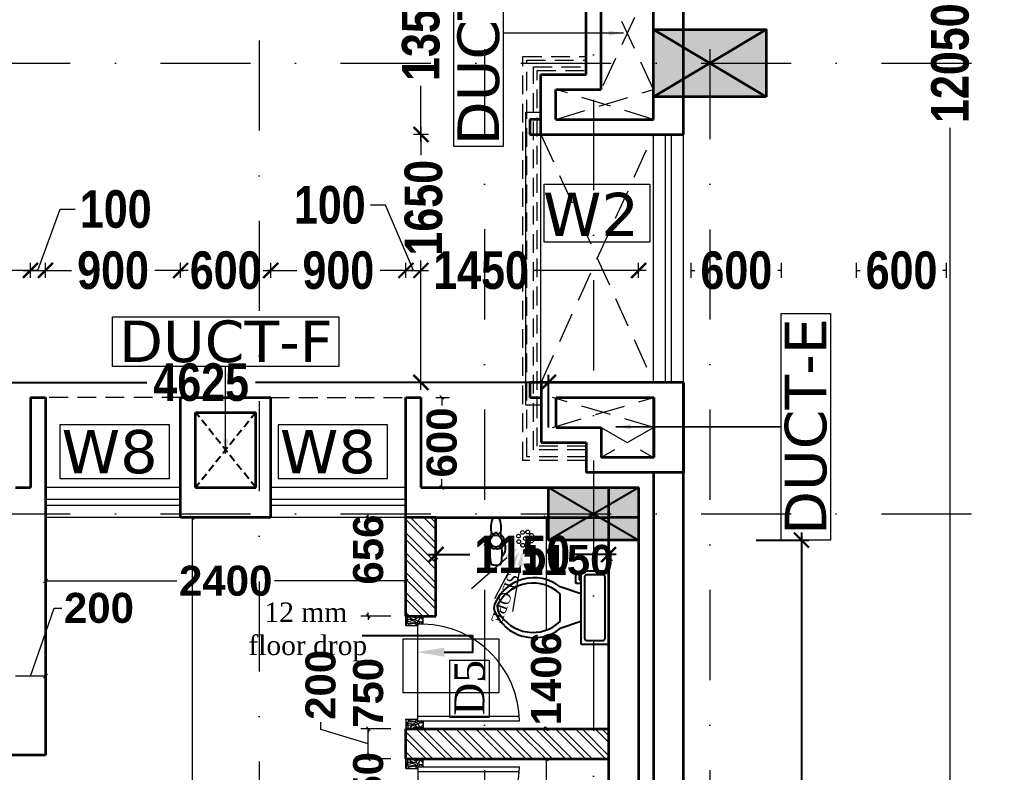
# Model space of a CAD drawing. Header units: millimetres. Extents: x -3092162 to 4513894, y -12317808 to 1849994.
# Drawn here: x -449111 to -442593, y -5824702 to -5819691 of the extents above; entities that cross this region are included whole.
import ezdxf

# ---------------------------------------------------------------- set-up
doc = ezdxf.new("R2010")
doc.units = ezdxf.units.MM
doc.header["$LTSCALE"] = 2
doc.header["$MEASUREMENT"] = 0
doc.header["$PDMODE"] = 34
doc.header["$PDSIZE"] = 500
for name, pattern in [('DASHDOT', [1, 0.5, -0.25, 0, -0.25]), ('DASHED2', [0.375, 0.25, -0.125]), ('HIDDEN', [0.375, 0.25, -0.125])]:
    doc.linetypes.add(name, pattern=pattern)
for name, color, linetype, lineweight in [('AREA AA', 162, 'Continuous', 20), ('ARROW', 7, 'Continuous', 25), ('coloumn', 10, 'Continuous', 35), ('D DIM', 250, 'Continuous', 9), ('D5', 10, 'Continuous', 5), ('DOOR', 27, 'Continuous', 5), ('DUCT', 37, 'Continuous', 35), ('expen. jt.', 130, 'Continuous', 35), ('FIXTURE', 252, 'Continuous', 0), ('glass', 5, 'Continuous', 15), ('GRID', 251, 'DASHDOT', 5), ('hatch toilet', 42, 'Continuous', 9), ('PROJ', 251, 'HIDDEN', 5), ('SILL', 74, 'Continuous', 9), ('tap', 97, 'Continuous', 25), ('taxe', 7, 'Continuous', 9), ('toi.dim.', 214, 'Continuous', 9), ('VENTI', 162, 'Continuous', 5), ('W2', 162, 'Continuous', 5), ('WAll', 250, 'Continuous', 35)]:
    doc.layers.add(name, color=color, linetype=linetype, lineweight=lineweight)
doc.layers.add('DOT', color=7, linetype='DASHED2', lineweight=0, true_color=0x89067c)
doc.layers.add('duct text', color=7, linetype='Continuous', lineweight=5, true_color=0x30182a)
doc.styles.add('door', font='arial.ttf', dxfattribs={"height": 70})
doc.styles.add('INNER DIM', font='ARIALNB.TTF', dxfattribs={"height": 250})
doc.styles.add('int dim', font='arialbd.ttf', dxfattribs={"height": 200})
doc.styles.get("Standard").update_dxf_attribs({"font": 'times.ttf', "height": 500})
doc.styles.add('style2', font='verdana.ttf')
doc.dimstyles.new('DOOR', dxfattribs={"dimtxt": 100, "dimasz": 100, "dimexe": 25, "dimexo": 50, "dimgap": 25, "dimtad": 0, "dimtih": 1, "dimtoh": 1, "dimdec": 0, "dimzin": 3, "dimdsep": 46, "dimtxsty": 'door', "dimblk": 'OBLIQUE', "dimcen": 200, "dimclrd": 256, "dimclre": 256, "dimclrt": 256, "dimadec": 0, "dimazin": 0, "dimtfac": 1, "dimtdec": 0, "dimtofl": 0, "dimtmove": 2, "dimatfit": 3, "dimfxl": 300, "dimfxlon": 1, "dimfrac": 1, "dimtolj": 1, "dimtzin": 0, "dimlwd": -1, "dimlwe": -1, "dimarcsym": 0})
doc.dimstyles.new('external final', dxfattribs={"dimscale": 0, "dimtxt": 250, "dimasz": 100, "dimexe": 50, "dimexo": 50, "dimgap": 50, "dimtad": 0, "dimdec": 0, "dimzin": 0, "dimdsep": 46, "dimtxsty": 'INNER DIM', "dimblk": 'ARCHTICK', "dimcen": 100, "dimdle": 50, "dimclrd": 256, "dimclre": 256, "dimclrt": 256, "dimadec": 0, "dimazin": 0, "dimtfac": 1, "dimtdec": 0, "dimtix": 1, "dimtmove": 1, "dimatfit": 3, "dimfxl": 50, "dimfxlon": 1, "dimtolj": 1, "dimtzin": 0, "dimlwd": -1, "dimlwe": -1, "dimarcsym": 1})

# ---------------------------------------------------------------- blocks, each defined once
blk = doc.blocks.new('_Oblique')
at = {"color": 0, "linetype": 'ByBlock', "lineweight": -2}
blk.add_line((-0.5, -0.5), (0.5, 0.5), dxfattribs=at)
blk = doc.blocks.new('_ArchTick')
at = {"color": 0, "linetype": 'ByBlock', "const_width": 0.15}
blk.add_lwpolyline([(-0.5, -0.5), (0.5, 0.5)], dxfattribs=at)
blk = doc.blocks.new('*D358')
at = {"ltscale": 100, "transparency": 16777216}
for p, q in [((-446338.6, -5823206.2), (-446338.6, -5823302.8)), ((-445189, -5823206.2), (-445189, -5823302.8)), ((-446388.6, -5823252.8), (-446114, -5823252.8)), ((-445139, -5823252.8), (-445413.5, -5823252.8))]:
    blk.add_line(p, q, dxfattribs=at)
at = {"layer": 'Defpoints', "color": 0, "lineweight": 50, "ltscale": 100, "transparency": 16777216}
for p in [(-446338.6, -5823156.2), (-445189, -5823156.2), (-446338.6, -5823252.8)]:
    blk.add_point(p, dxfattribs=at)
at = {"ltscale": 100, "transparency": 16777216, "xscale": 100, "yscale": 100, "zscale": 100, "rotation": 180}
blk.add_blockref('_ArchTick', (-446338.6, -5823252.8), dxfattribs=at)
at = {"ltscale": 100, "transparency": 16777216, "xscale": 100, "yscale": 100, "zscale": 100}
blk.add_blockref('_ArchTick', (-445189, -5823252.8), dxfattribs=at)
at = {"lineweight": 50, "ltscale": 100, "transparency": 16777216, "insert": (-445763.8, -5823252.8), "char_height": 250, "attachment_point": 5, "style": 'INNER DIM'}
blk.add_mtext('\\A1;1150', dxfattribs=at)
blk = doc.blocks.new('*D364')
at = {"ltscale": 100, "transparency": 16777216}
for p, q in [((-450214.3, -5822406.2), (-450214.3, -5822056.2)), ((-445589.3, -5822406.2), (-445589.3, -5822056.2)), ((-450264.3, -5822106.2), (-448263.4, -5822106.2)), ((-445539.3, -5822106.2), (-447540.3, -5822106.2))]:
    blk.add_line(p, q, dxfattribs=at)
at = {"layer": 'Defpoints', "color": 0, "lineweight": 50, "ltscale": 100, "transparency": 16777216}
for p in [(-445589.3, -5822106.2), (-450214.3, -5822806.2), (-445589.3, -5822806.2)]:
    blk.add_point(p, dxfattribs=at)
at = {"ltscale": 100, "transparency": 16777216, "xscale": 100, "yscale": 100, "zscale": 100, "rotation": 180}
blk.add_blockref('_ArchTick', (-450214.3, -5822106.2), dxfattribs=at)
at = {"ltscale": 100, "transparency": 16777216, "xscale": 100, "yscale": 100, "zscale": 100}
blk.add_blockref('_ArchTick', (-445589.3, -5822106.2), dxfattribs=at)
at = {"lineweight": 50, "ltscale": 100, "transparency": 16777216, "insert": (-447901.8, -5822106.2), "char_height": 250, "attachment_point": 5, "style": 'INNER DIM'}
blk.add_mtext('\\A1;4625', dxfattribs=at)
blk = doc.blocks.new('*D365')
at = {"ltscale": 100, "transparency": 16777216}
for p, q in [((-443905.4, -5823106.2), (-443905.4, -5824872.3)), ((-444205.4, -5823156.2), (-443855.4, -5823156.2)), ((-443905.4, -5827356.2), (-443905.4, -5825590.1)), ((-444205.4, -5827306.2), (-443855.4, -5827306.2))]:
    blk.add_line(p, q, dxfattribs=at)
at = {"layer": 'Defpoints', "color": 0, "lineweight": 50, "ltscale": 100, "transparency": 16777216}
for p in [(-444989.4, -5823156.2), (-444989.4, -5827306.2), (-443905.4, -5827306.2)]:
    blk.add_point(p, dxfattribs=at)
at = {"ltscale": 100, "transparency": 16777216, "xscale": 100, "yscale": 100, "zscale": 100}
for p, rotation in [((-443905.4, -5823156.2), 90), ((-443905.4, -5827306.2), 270)]:
    blk.add_blockref('_ArchTick', p, dxfattribs=dict(at, rotation=rotation))
at = {"lineweight": 50, "ltscale": 100, "transparency": 16777216, "insert": (-443905.4, -5825231.2), "char_height": 250, "attachment_point": 5, "rotation": 90, "style": 'INNER DIM'}
blk.add_mtext('\\A1;4150', dxfattribs=at)

msp = doc.modelspace()

# ---------------------------------------------------------------- hatches: boundary and pattern name
at = {"layer": 'coloumn', "ltscale": 100}
for points in [[(-444139.7, -5820206.2), (-444139.7, -5819756.2), (-444889.7, -5819756.2), (-444889.7, -5820206.2)], [(-444989.4, -5822806.2), (-444989.4, -5823156.2), (-445589.4, -5823156.2), (-445589.4, -5822806.2)]]:
    msp.add_hatch(color=256, dxfattribs=at).paths.add_polyline_path(points)

# ---------------------------------------------------------------- linework, layer by layer
for p, q in [((-445408.2, -5823444.7), (-445408.2, -5823375.4)), ((-445408.2, -5823375.4), (-445385.1, -5823375.4)), ((-445385.1, -5823375.4), (-445385.1, -5823421.6)), ((-445189, -5823363.9), (-445373.6, -5823363.9)), ((-445373.6, -5823363.9), (-445373.6, -5823848.5)), ((-445235.1, -5823387), (-445327.4, -5823387)), ((-445189, -5823848.5), (-445189, -5823363.9)), ((-445373.6, -5823513.9), (-445512.1, -5823467.7)), ((-445373.6, -5823444.7), (-445408.2, -5823444.7)), ((-445385.1, -5823421.6), (-445373.6, -5823421.6)), ((-445350.5, -5823410), (-445350.5, -5823802.4)), ((-445212, -5823802.4), (-445212, -5823410)), ((-445512.1, -5823698.5), (-445512.1, -5823513.9)), ((-445373.6, -5823698.5), (-445512.1, -5823744.7)), ((-445373.6, -5823848.5), (-445189, -5823848.5)), ((-445327.4, -5823825.4), (-445235.1, -5823825.4))]:
    msp.add_line(p, q)
for centre, major_axis, start_param, end_param in [((-445687, -5823687.4), (-102.7, 261.4), -1.046958, 0.816904), ((-445330.3, -5823407.2), (14.4, 14.4), 0.643501, 2.498092), ((-445232.2, -5823407.2), (14.4, 14.4), 5.35589, 7.21048), ((-445692.5, -5823703.1), (-56.4, 255.3), -0.978973, 0.847169), ((-445890.7, -5823606.2), (43.5, 43.5), 1.97677, 2.735616), ((-445867.3, -5823606.2), (-43.5, 43.5), 0.279217, 1.291575), ((-445687, -5823525), (-280.8, 1.6), 0.384972, 2.248834), ((-445692.5, -5823509.3), (184.9, 184.9), 2.862371, 4.688514), ((-445330.3, -5823805.2), (-14.4, 14.4), 0.643501, 2.498092), ((-445232.2, -5823805.2), (14.4, 14.4), 3.785094, 5.639684)]:
    msp.add_ellipse(centre, major_axis=major_axis, ratio=1, start_param=start_param, end_param=end_param)
at = {"layer": 'AREA AA', "ltscale": 100}
for points in [[(-445867.4, -5823274), (-446101, -5823481)], [(-445828.2, -5823317.5), (-445949.4, -5823547.5)], [(-445778.2, -5823326.3), (-445829.8, -5823630.7)]]:
    msp.add_lwpolyline(points, dxfattribs=at)
for points in [[(-445878.4, -5823261.5), (-445792.5, -5823207.7), (-445856.3, -5823286.5)], [(-445842.9, -5823309.7), (-445781.6, -5823229), (-445813.4, -5823325.2)], [(-445794.7, -5823323.5), (-445761.5, -5823227.7), (-445761.8, -5823329.1)]]:
    msp.add_solid(points, dxfattribs=at)
at = {"layer": 'ARROW', "ltscale": 100}
msp.add_lwpolyline([(-446283.9, -5823901.9), (-446093.2, -5823901.9), (-446093.2, -5823793.3), (-446830.9, -5823793.3)], dxfattribs=at)
msp.add_solid([(-446283.9, -5823871.9), (-446463.9, -5823901.9), (-446283.9, -5823931.9)], dxfattribs=at)
at = {"layer": 'coloumn', "ltscale": 100}
for p, q in [((-444889.7, -5820206.2), (-444889.7, -5819756.2)), ((-444889.7, -5819756.2), (-444139.7, -5819756.2)), ((-444139.7, -5819756.2), (-444139.7, -5820206.2)), ((-444139.7, -5820206.2), (-444889.7, -5820206.2))]:
    msp.add_line(p, q, dxfattribs=at)
at = {"layer": 'coloumn', "lineweight": 25, "ltscale": 100}
for p, q in [((-445589.4, -5823156.2), (-444989.4, -5822806.2)), ((-445589.4, -5822806.2), (-444989.4, -5823156.2))]:
    msp.add_line(p, q, dxfattribs=at)
at = {"layer": 'coloumn', "ltscale": 100}
msp.add_lwpolyline([(-444139.7, -5820206.2), (-444889.7, -5819756.2), (-444139.7, -5819756.2), (-444889.7, -5820206.2)], dxfattribs=at)
msp.add_lwpolyline([(-444989.4, -5822806.2), (-444989.4, -5823156.2), (-445589.4, -5823156.2), (-445589.4, -5822806.2)], close=True, dxfattribs=at)
at = {"layer": 'D DIM', "ltscale": 100}
for p, q in [((-446438.5, -5820506.2), (-446438.5, -5820131.4)), ((-446438.5, -5820406.2), (-446438.5, -5820593.7)), ((-446388.5, -5820456.2), (-446488.5, -5820456.2)), ((-446388.5, -5820456.2), (-446488.5, -5820456.2)), ((-442914.9, -5826056.2), (-442914.9, -5820411.1)), ((-446675, -5820925.9), (-446775, -5820925.9)), ((-446488.5, -5821360.9), (-446675, -5820925.9)), ((-448988.5, -5821360.9), (-448841.2, -5820953.7)), ((-448841.2, -5820953.7), (-448741.2, -5820953.7)), ((-449038.5, -5821410.9), (-449038.5, -5821310.9)), ((-449038.5, -5821410.9), (-449038.5, -5821310.9)), ((-448938.5, -5821410.9), (-448938.5, -5821310.9)), ((-448938.5, -5821410.9), (-448938.5, -5821310.9)), ((-448038.5, -5821410.9), (-448038.5, -5821310.9)), ((-448038.5, -5821410.9), (-448038.5, -5821310.9)), ((-447438.5, -5821410.9), (-447438.5, -5821310.9)), ((-447438.5, -5821410.9), (-447438.5, -5821310.9)), ((-446538.5, -5821410.9), (-446538.5, -5821310.9)), ((-446538.5, -5821410.9), (-446538.5, -5821310.9)), ((-446438.5, -5822156.2), (-446438.5, -5821294.1)), ((-446438.5, -5821410.9), (-446438.5, -5821310.9)), ((-446438.5, -5821410.9), (-446438.5, -5821310.9)), ((-444988.9, -5821410.9), (-444988.9, -5821310.9)), ((-444638.5, -5821410.9), (-444638.5, -5821310.9)), ((-444038.5, -5821410.9), (-444038.5, -5821310.9)), ((-443538.5, -5821410.9), (-443538.5, -5821310.9)), ((-442938.5, -5821410.9), (-442938.5, -5821310.9)), ((-448988.5, -5821360.9), (-450382.3, -5821360.9)), ((-449088.5, -5821360.9), (-448888.5, -5821360.9)), ((-448988.5, -5821360.9), (-448765.9, -5821360.9)), ((-447988.5, -5821360.9), (-448211.1, -5821360.9)), ((-448038.5, -5821360.9), (-448014.4, -5821360.9)), ((-447488.5, -5821360.9), (-447265.9, -5821360.9)), ((-447438.5, -5821360.9), (-447462.7, -5821360.9)), ((-446488.5, -5821360.9), (-446711.1, -5821360.9)), ((-446538.5, -5821360.9), (-446438.5, -5821360.9)), ((-446538.5, -5821360.9), (-446438.5, -5821360.9)), ((-446488.5, -5821360.9), (-446388.2, -5821360.9)), ((-444938.9, -5821360.9), (-445687.7, -5821360.9)), ((-444638.5, -5821360.9), (-444614.4, -5821360.9)), ((-444038.5, -5821360.9), (-444062.7, -5821360.9)), ((-443538.5, -5821360.9), (-443514.4, -5821360.9)), ((-442938.5, -5821360.9), (-442962.7, -5821360.9)), ((-446388.5, -5822106.2), (-446488.5, -5822106.2))]:
    msp.add_line(p, q, dxfattribs=at)
at = {"layer": 'D DIM', "color": 1, "ltscale": 100}
for p, q in [((-446557.1, -5823814.3), (-445920.4, -5823814.3)), ((-446557.1, -5824172.1), (-446557.1, -5823814.3)), ((-445920.4, -5823814.3), (-445920.4, -5824172.1)), ((-445920.4, -5824172.1), (-446557.1, -5824172.1))]:
    msp.add_line(p, q, dxfattribs=at)
at = {"layer": 'D5'}
for p, q in [((-446245.9, -5824336.3), (-446245.9, -5823955.8)), ((-446245.9, -5823955.8), (-445985.2, -5823955.8)), ((-445985.2, -5823955.8), (-445985.2, -5824336.3)), ((-445985.2, -5824336.3), (-446245.9, -5824336.3))]:
    msp.add_line(p, q, dxfattribs=at)
at = {"layer": 'DOOR', "ltscale": 100}
for p, q in [((-446423.6, -5823662.4), (-446538.6, -5823662.4)), ((-446538.6, -5823727.4), (-446538.6, -5823662.4)), ((-446423.6, -5823715.4), (-446423.6, -5823662.4)), ((-446458.6, -5823727.4), (-446538.6, -5823727.4)), ((-446423.6, -5823715.4), (-446458.6, -5823715.4)), ((-446458.5, -5824359.4), (-446458.6, -5823715.4)), ((-446538.5, -5824347.4), (-446458.5, -5824347.4)), ((-446538.5, -5824347.4), (-446538.5, -5824412.4)), ((-446458.5, -5824328.4), (-445783.1, -5824328.4)), ((-446458.5, -5824359.4), (-446423.5, -5824359.4)), ((-446423.5, -5824359.4), (-446423.5, -5824412.4)), ((-446423.5, -5824359.4), (-445781.8, -5824359.4)), ((-446538.5, -5824412.4), (-446423.5, -5824412.4)), ((-446538.5, -5824612.5), (-446423.5, -5824612.5)), ((-446538.5, -5824677.5), (-446538.5, -5824612.5)), ((-446423.5, -5824665.5), (-446423.5, -5824612.5)), ((-446538.5, -5824677.5), (-446458.5, -5824677.5)), ((-446458.5, -5824665.5), (-446458.6, -5825309.5)), ((-446458.5, -5824665.5), (-446423.5, -5824665.5)), ((-446458.5, -5824696.5), (-445783.1, -5824696.5)), ((-446423.5, -5824665.5), (-445781.8, -5824665.5))]:
    msp.add_line(p, q, dxfattribs=at)
for centre, start, end in [((-446438.5, -5824372.1), 1.10708, 88.69279), ((-446438.5, -5824652.8), 271.30721, 358.89292)]:
    msp.add_arc(centre, 656.9, start, end, dxfattribs=at)
for points, knots in [([(-446457.6, -5823662.4), (-446462.6, -5823671.9), (-446476.1, -5823696.6), (-446531.7, -5823673.3), (-446536.3, -5823710.1), (-446538.6, -5823727.4)], [0, 0, 0, 0, 29.129414, 76.695158, 119.414811, 119.414811, 119.414811, 119.414811]), ([(-446458.6, -5823724.4), (-446468.4, -5823717.6), (-446485.9, -5823705.6), (-446528.3, -5823727.2), (-446534.4, -5823691.1), (-446538.6, -5823666.5)], [0, 0, 0, 0, 33.615189, 59.600762, 114.848064, 114.848064, 114.848064, 114.848064]), ([(-446456.6, -5823715.4), (-446472.8, -5823701.6), (-446492.6, -5823684.8), (-446527.4, -5823707.1), (-446526.9, -5823681.8), (-446526.6, -5823662.4)], [0, 0, 0, 0, 54.502104, 65.925763, 104.00512, 104.00512, 104.00512, 104.00512]), ([(-446423.6, -5823712.4), (-446437.7, -5823704.1), (-446463, -5823689.1), (-446502.7, -5823685), (-446511.8, -5823667.8), (-446514.6, -5823662.4)], [0, 0, 0, 0, 49.871841, 88.96468, 106.300038, 106.300038, 106.300038, 106.300038]), ([(-446423.6, -5823688.9), (-446430.6, -5823680.4), (-446446.1, -5823661.7), (-446478.8, -5823680.9), (-446490.5, -5823666.8), (-446494.1, -5823662.4)], [0, 0, 0, 0, 29.907638, 65.495558, 81.06831, 81.06831, 81.06831, 81.06831]), ([(-446423.6, -5823669.4), (-446432.9, -5823670.5), (-446453.4, -5823673), (-446459.7, -5823720.5), (-446510.8, -5823698.1), (-446524.4, -5823720.6), (-446528.6, -5823727.4)], [0, 0, 0, 0, 25.772755, 56.472918, 107.389517, 129.733035, 129.733035, 129.733035, 129.733035]), ([(-446423.6, -5823699.4), (-446430.2, -5823699.7), (-446445.8, -5823700.3), (-446459.6, -5823718.2), (-446472.4, -5823724.8), (-446477.6, -5823727.4)], [0, 0, 0, 0, 19.23508, 44.847577, 62.340173, 62.340173, 62.340173, 62.340173]), ([(-446457.5, -5824412.4), (-446462.6, -5824403), (-446476.1, -5824378.3), (-446531.7, -5824401.6), (-446536.3, -5824364.8), (-446538.5, -5824347.4)], [0, 0, 0, 0, 29.129414, 76.695158, 119.414811, 119.414811, 119.414811, 119.414811]), ([(-446458.5, -5824350.4), (-446468.4, -5824357.3), (-446485.9, -5824369.3), (-446528.3, -5824347.7), (-446534.4, -5824383.8), (-446538.5, -5824408.4)], [0, 0, 0, 0, 33.615189, 59.600762, 114.848064, 114.848064, 114.848064, 114.848064]), ([(-446423.5, -5824405.4), (-446432.9, -5824404.4), (-446453.4, -5824401.9), (-446459.7, -5824354.4), (-446510.8, -5824376.8), (-446524.4, -5824354.3), (-446528.5, -5824347.4)], [0, 0, 0, 0, 25.772755, 56.472918, 107.389517, 129.733035, 129.733035, 129.733035, 129.733035]), ([(-446456.5, -5824359.4), (-446472.8, -5824373.3), (-446492.5, -5824390.1), (-446527.4, -5824367.8), (-446526.9, -5824393.1), (-446526.5, -5824412.4)], [0, 0, 0, 0, 54.502104, 65.925763, 104.00512, 104.00512, 104.00512, 104.00512]), ([(-446423.5, -5824362.4), (-446437.7, -5824370.8), (-446463, -5824385.8), (-446502.7, -5824389.9), (-446511.8, -5824407.1), (-446514.5, -5824412.4)], [0, 0, 0, 0, 49.871841, 88.96468, 106.300038, 106.300038, 106.300038, 106.300038]), ([(-446423.5, -5824375.4), (-446430.2, -5824375.2), (-446445.8, -5824374.6), (-446459.6, -5824356.7), (-446472.4, -5824350.1), (-446477.5, -5824347.4)], [0, 0, 0, 0, 19.23508, 44.847577, 62.340173, 62.340173, 62.340173, 62.340173]), ([(-446423.5, -5824385.9), (-446430.6, -5824394.5), (-446446.1, -5824413.2), (-446478.8, -5824394), (-446490.5, -5824408.1), (-446494, -5824412.4)], [0, 0, 0, 0, 29.907638, 65.495558, 81.06831, 81.06831, 81.06831, 81.06831])]:
    msp.add_open_spline(points, degree=3, knots=knots, dxfattribs=at)
for points in [[(-446457.5, -5824612.5), (-446476, -5824635), (-446523.5, -5824637.5), (-446538.5, -5824677.5)], [(-446458.5, -5824674.5), (-446489.5, -5824661.5), (-446515, -5824666.5), (-446538.5, -5824616.5)], [(-446423.5, -5824619.5), (-446448, -5824627.5), (-446463.5, -5824654), (-446514, -5824660.5), (-446528.5, -5824677.5)], [(-446456.5, -5824665.5), (-446507, -5824645), (-446517.5, -5824649.5), (-446526.5, -5824612.5)], [(-446423.5, -5824662.5), (-446468.5, -5824641), (-446505, -5824627), (-446514.5, -5824612.5)], [(-446423.5, -5824639), (-446447, -5824620.5), (-446482.5, -5824623), (-446494, -5824612.5)], [(-446423.5, -5824649.5), (-446442.5, -5824652.5), (-446462.5, -5824668.5), (-446477.5, -5824677.5)]]:
    msp.add_spline(points, degree=3, dxfattribs=at)
at = {"layer": 'DOT', "ltscale": 400}
for p, q in [((-444889.3, -5819406.2), (-445239.3, -5820156.2)), ((-444889.3, -5820156.2), (-445239.3, -5819406.2)), ((-444889.3, -5820356.2), (-445539.4, -5820156.2)), ((-445539.4, -5820356.2), (-444889.3, -5820156.2)), ((-445639.3, -5820456.2), (-444889.3, -5822106.2)), ((-445638.5, -5822106.2), (-444889.3, -5820456.2)), ((-444888.9, -5822406.2), (-445563.1, -5822206.2)), ((-445563.1, -5822406.2), (-444888.9, -5822206.2)), ((-445238.5, -5822406.2), (-444889.3, -5822606.2)), ((-444888.9, -5822406.2), (-445238.5, -5822606.2))]:
    msp.add_line(p, q, dxfattribs=at)
at = {"layer": 'DOT', "lineweight": 25, "ltscale": 100}
for p, q in [((-447538.6, -5822306.2), (-447938.6, -5822806.2)), ((-447538.6, -5822806.2), (-447938.6, -5822306.2))]:
    msp.add_line(p, q, dxfattribs=at)
at = {"layer": 'DUCT', "ltscale": 100}
for p, q in [((-444689.3, -5820456.2), (-444689.3, -5819106.2)), ((-444889.3, -5820356.2), (-444889.3, -5819206.2)), ((-445239.3, -5820156.2), (-445239.3, -5819406.2)), ((-445339.3, -5820056.2), (-445339.3, -5819506.2)), ((-445639.4, -5820056.2), (-445339.3, -5820056.2)), ((-445639.4, -5820456.2), (-445639.4, -5820056.2)), ((-445539.4, -5820156.2), (-445239.3, -5820156.2)), ((-445539.4, -5820356.2), (-445539.4, -5820156.2)), ((-445639.3, -5820356.2), (-445714.3, -5820356.2)), ((-445714.3, -5820356.2), (-445714.3, -5820456.2)), ((-445539.4, -5820356.2), (-444889.3, -5820356.2)), ((-445714.3, -5820456.2), (-445639.3, -5820456.2)), ((-445639.4, -5820456.2), (-444689.3, -5820456.2)), ((-445639.3, -5822106.2), (-445714.3, -5822106.2)), ((-445714.3, -5822106.2), (-445714.3, -5822206.2)), ((-444689.3, -5822106.2), (-445638.5, -5822106.2)), ((-445638.5, -5822106.2), (-445638.5, -5822506.2)), ((-444689.3, -5822106.2), (-444689.3, -5822706.2)), ((-445714.3, -5822206.2), (-445639.3, -5822206.2)), ((-445538.5, -5822206.2), (-444889.3, -5822206.2)), ((-445538.5, -5822406.2), (-445538.5, -5822206.2)), ((-445388.5, -5822206.2), (-444888.5, -5822206.2)), ((-444889.3, -5822206.2), (-444889.3, -5822606.2)), ((-444888.9, -5822206.2), (-444888.9, -5822606.2)), ((-445538.5, -5822406.2), (-445238.5, -5822406.2)), ((-445238.5, -5822406.2), (-445238.5, -5822606.2)), ((-445638.5, -5822506.2), (-445338.5, -5822506.2)), ((-445338.5, -5822506.2), (-445338.5, -5822706.2)), ((-444888.5, -5822606.2), (-445238.5, -5822606.2)), ((-444689.3, -5822706.2), (-445338.5, -5822706.2)), ((-444988.9, -5822806.2), (-444988.9, -5823006.2)), ((-444988.9, -5823006.2), (-445188.9, -5823006.2))]:
    msp.add_line(p, q, dxfattribs=at)
at = {"layer": 'duct text', "ltscale": 0.1}
for points in [[(-446219.2, -5820535.4), (-446219.2, -5819027), (-445890, -5819027), (-445890, -5820535.4)], [(-448493.1, -5821670.6), (-446984.7, -5821670.6), (-446984.7, -5821999.7), (-448493.1, -5821999.7)], [(-444039.8, -5823155.5), (-444039.8, -5821647.2), (-443710.7, -5821647.2), (-443710.7, -5823155.5)]]:
    msp.add_lwpolyline(points, close=True, dxfattribs=at)
at = {"layer": 'expen. jt.', "ltscale": 100}
for p, q in [((-444889.3, -5822706.2), (-444889.3, -5835006.2)), ((-444989.3, -5822806.2), (-444989.3, -5834856.2))]:
    msp.add_line(p, q, dxfattribs=at)
at = {"layer": 'FIXTURE', "ltscale": 15000}
for centre in [(-445788.9, -5823129.5), (-445762.5, -5823104.8), (-445744.2, -5823146), (-445727.8, -5823102.2), (-445701.8, -5823124.4), (-445787.1, -5823166.3), (-445760.9, -5823190.8), (-445726.8, -5823188.7), (-445702.4, -5823161.8)]:
    msp.add_circle(centre, 12.5, dxfattribs=at)
at = {"layer": 'glass', "ltscale": 100}
for p, q in [((-444809.3, -5822106.2), (-444809.3, -5820456.2)), ((-444769.3, -5822106.2), (-444769.3, -5820456.2)), ((-448038.4, -5822886.2), (-448938.7, -5822886.2)), ((-448038.4, -5822926.2), (-448938.7, -5822926.2)), ((-446538.4, -5822886.2), (-447438.4, -5822886.2)), ((-446538.4, -5822926.2), (-447438.4, -5822926.2))]:
    msp.add_line(p, q, dxfattribs=at)
at = {"layer": 'GRID', "color": 5, "ltscale": 600}
for p, q in [((-445289.4, -5805825.2), (-445289.4, -5894627.3)), ((-446014.3, -5806686), (-446014.3, -5893766.5)), ((-444514.3, -5806686.5), (-444514.3, -5893766)), ((-447514.7, -5807829.3), (-447514.7, -5892623.2))]:
    msp.add_line(p, q, dxfattribs=at)
at = {"layer": 'GRID', "color": 6, "ltscale": 600}
for p, q in [((-460174.2, -5819981.2), (-367334.7, -5819981.2)), ((-460174.2, -5822981.2), (-367334.7, -5822981.2))]:
    msp.add_line(p, q, dxfattribs=at)
at = {"layer": 'hatch toilet', "ltscale": 100}
for p, q in [((-446338.6, -5823174.7), (-446507.1, -5823006.2)), ((-446338.6, -5823086.3), (-446418.7, -5823006.2)), ((-446338.6, -5823042.1), (-446374.5, -5823006.2)), ((-446338.6, -5823218.9), (-446538.6, -5823018.9)), ((-446338.6, -5823307.3), (-446538.6, -5823107.3)), ((-446338.6, -5823351.5), (-446538.6, -5823151.5)), ((-446338.6, -5823439.9), (-446538.6, -5823239.9)), ((-446338.6, -5823484.1), (-446538.6, -5823284.1)), ((-446338.6, -5823572.5), (-446538.6, -5823372.5)), ((-446338.6, -5823616.7), (-446538.6, -5823416.7)), ((-446381.2, -5823662.4), (-446538.6, -5823505.1)), ((-446425.3, -5823662.4), (-446538.6, -5823549.2)), ((-446513.7, -5823662.4), (-446538.6, -5823637.6)), ((-446359.2, -5824612.5), (-446538.6, -5824433.1)), ((-446270.8, -5824612.5), (-446470.8, -5824412.4)), ((-446226.6, -5824612.5), (-446426.6, -5824412.4)), ((-446138.3, -5824612.5), (-446338.3, -5824412.4)), ((-446094.1, -5824612.5), (-446294.1, -5824412.4)), ((-446005.7, -5824612.5), (-446205.7, -5824412.4)), ((-445961.5, -5824612.5), (-446161.5, -5824412.4)), ((-445873.1, -5824612.5), (-446073.1, -5824412.4)), ((-445828.9, -5824612.5), (-446028.9, -5824412.4)), ((-445740.5, -5824612.5), (-445940.5, -5824412.4)), ((-445696.3, -5824612.5), (-445896.3, -5824412.4)), ((-445607.9, -5824612.5), (-445807.9, -5824412.4)), ((-445563.7, -5824612.5), (-445763.7, -5824412.4)), ((-445475.3, -5824612.5), (-445675.3, -5824412.4)), ((-445431.2, -5824612.5), (-445631.2, -5824412.4)), ((-445342.8, -5824612.5), (-445542.8, -5824412.4)), ((-445298.6, -5824612.5), (-445498.6, -5824412.4)), ((-445210.2, -5824612.5), (-445410.2, -5824412.4)), ((-445189, -5824589.5), (-445366, -5824412.4)), ((-445189, -5824501.1), (-445277.6, -5824412.4)), ((-445189, -5824456.9), (-445233.4, -5824412.4)), ((-446403.4, -5824612.5), (-446538.6, -5824477.3)), ((-446491.8, -5824612.5), (-446538.6, -5824565.7)), ((-446536, -5824612.5), (-446538.6, -5824609.9))]:
    msp.add_line(p, q, dxfattribs=at)
at = {"layer": 'PROJ', "ltscale": 250}
for p, q in [((-445759.3, -5822626.2), (-445759.3, -5819936.2)), ((-445759.3, -5819936.2), (-445339.3, -5819936.2)), ((-445734.3, -5822601.2), (-445734.3, -5819961.2)), ((-445734.3, -5819961.2), (-445339.3, -5819961.2)), ((-445689.3, -5822556.2), (-445689.3, -5820006.2)), ((-445689.3, -5820006.2), (-445339.3, -5820006.2)), ((-445664.3, -5822531.2), (-445664.3, -5820031.2)), ((-445664.3, -5820031.2), (-445339.3, -5820031.2)), ((-445639.3, -5822506.2), (-445639.3, -5820056.2)), ((-445639.3, -5820056.2), (-445489.3, -5820056.2)), ((-445639.3, -5822106.2), (-445639.3, -5820456.2)), ((-448038.6, -5822206.2), (-448938.6, -5822206.2)), ((-447438.6, -5822206.2), (-446538.6, -5822206.2)), ((-445339.3, -5822556.2), (-445689.3, -5822556.2)), ((-445339.3, -5822531.2), (-445664.3, -5822531.2)), ((-445339.3, -5822506.2), (-445639.3, -5822506.2)), ((-445339.3, -5822601.2), (-445734.3, -5822601.2)), ((-445339.3, -5822626.2), (-445759.3, -5822626.2))]:
    msp.add_line(p, q, dxfattribs=at)
at = {"layer": 'SILL', "ltscale": 100}
for p, q in [((-445739.3, -5822256.2), (-445739.3, -5820306.6)), ((-445739.3, -5820306.6), (-445639.3, -5820306.6)), ((-445639.3, -5822106.2), (-445639.3, -5820456.2)), ((-444889.3, -5822106.2), (-444889.3, -5820456.2)), ((-444689.3, -5822106.2), (-444689.3, -5820456.2)), ((-445739.3, -5822256.2), (-445639.3, -5822256.2)), ((-448038.6, -5822806.2), (-448938.6, -5822806.2)), ((-446538.6, -5822806.2), (-447438.6, -5822806.2)), ((-448038.6, -5823006.2), (-448938.6, -5823006.2)), ((-446538.6, -5823006.2), (-447438.6, -5823006.2))]:
    msp.add_line(p, q, dxfattribs=at)
at = {"layer": 'tap', "ltscale": 100}
for p, q in [((-445918.4, -5823006.2), (-445959.6, -5823006.2)), ((-445988.3, -5823135.7), (-445994.2, -5823153.2)), ((-445962.4, -5823111.3), (-445974.1, -5823118.6)), ((-445931.1, -5823106.8), (-445946.4, -5823106.7)), ((-445905.4, -5823117.4), (-445917.1, -5823110.7)), ((-445886.6, -5823142.4), (-445893.4, -5823129.6)), ((-445985.7, -5823193.1), (-445993.7, -5823174.3)), ((-445952.2, -5823216.6), (-445971.6, -5823208.6)), ((-445898.3, -5823200.7), (-445888.6, -5823186.6)), ((-445883.7, -5823171.3), (-445883.1, -5823158.4)), ((-445916.5, -5823213.5), (-445930.3, -5823217.5))]:
    msp.add_line(p, q, dxfattribs=at)
msp.add_circle((-445939, -5823162.2), 40, dxfattribs=at)
for centre, radius, start, end in [((-445813.6, -5823072.5), 160.4, 155.56247, 195.33265), ((-446064.4, -5823072.5), 160.4, 344.66735, 24.43753), ((-445986, -5823123.2), 12.8, 259.6631, 20.96969), ((-445955.5, -5823105.2), 9.21, 221.55159, 350.7403), ((-445923.8, -5823107.9), 7.31, 170.69034, 338.13852), ((-445897.1, -5823121.2), 9.16, 155.33621, 293.40732), ((-445880.6, -5823149.5), 9.23, 130.30036, 254.3009), ((-445934.2, -5823209.9), 69.3, 143.73007, 228.66829), ((-445939, -5823162.2), 56, 170.75614, 170.75638), ((-446003.3, -5823164), 14.1, 313.17324, 50.03825), ((-445979.4, -5823201.5), 10.5, 317.93946, 126.78517), ((-445677.1, -5823243.4), 303.4, 170.16207, 193.98343), ((-445903.8, -5823212.3), 12.8, 64.86057, 185.33983), ((-446200.9, -5823243.4), 303.4, 346.01657, 8.2377), ((-445943.7, -5823209.9), 69.3, 311.28567, 33.44722), ((-445883.3, -5823179.9), 8.59, 92.74561, 232.02713), ((-445941.6, -5823224.9), 13.5, 33.08026, 142.11011), ((-445939, -5823226.4), 96, 250.19525, 289.80475)]:
    msp.add_arc(centre, radius, start, end, dxfattribs=at)
at = {"layer": 'toi.dim.', "color": 214, "ltscale": 100}
for p, q in [((-446338.6, -5822206.2), (-446249.4, -5822206.2)), ((-446299.4, -5822206.2), (-446299.4, -5822260.9)), ((-446299.4, -5822806.2), (-446299.4, -5822751.5)), ((-446338.6, -5822806.2), (-446249.4, -5822806.2)), ((-447838.6, -5823006.2), (-448011.8, -5823006.2)), ((-447961.8, -5823006.2), (-447961.8, -5824904.9)), ((-446638.6, -5823006.2), (-446838.9, -5823006.2)), ((-446788.9, -5823006.2), (-446788.9, -5822981.2)), ((-445486.8, -5823006.2), (-445654.5, -5823006.2)), ((-445604.5, -5823006.2), (-445604.5, -5823759.1)), ((-446338.6, -5823289.3), (-446363.6, -5823289.3)), ((-446338.6, -5823361.9), (-446338.6, -5823339.3)), ((-445189, -5823289.3), (-445164, -5823289.3)), ((-445189, -5823361.9), (-445189, -5823339.3)), ((-446538.6, -5823387.8), (-446538.6, -5823477.7)), ((-448938.6, -5823427.7), (-448064, -5823427.7)), ((-446538.6, -5823427.7), (-447413.1, -5823427.7)), ((-448938.6, -5823527.7), (-448938.6, -5823477.7)), ((-449038.6, -5824061.8), (-448880.1, -5823608.6)), ((-448880.1, -5823608.6), (-448830.1, -5823608.6)), ((-446638.6, -5823662.4), (-446838.9, -5823662.4)), ((-446638.6, -5823662.4), (-446838.9, -5823662.4)), ((-446788.9, -5823662.4), (-446788.9, -5823637.4)), ((-446788.9, -5823662.4), (-446788.9, -5823687.4)), ((-448938.6, -5824041.4), (-448938.6, -5824011.8)), ((-448938.6, -5824061.8), (-449138.6, -5824061.8)), ((-447106.2, -5824417.3), (-447106.2, -5824367.3)), ((-446788.9, -5824512.4), (-447106.2, -5824417.3)), ((-446638.5, -5824412.4), (-446838.9, -5824412.4)), ((-446638.5, -5824412.4), (-446838.9, -5824412.4)), ((-446788.9, -5824412.4), (-446788.9, -5824437.4)), ((-446788.9, -5824612.5), (-446788.9, -5824412.4)), ((-445486.8, -5824412.4), (-445654.5, -5824412.4)), ((-445604.5, -5824412.4), (-445604.5, -5824398.6)), ((-446638.6, -5824612.5), (-446838.9, -5824612.5)), ((-446638.6, -5824612.5), (-446838.9, -5824612.5)), ((-446788.9, -5824612.5), (-446788.9, -5824587.4)), ((-445486.8, -5824612.5), (-445654.5, -5824612.5)), ((-445604.5, -5824612.5), (-445604.5, -5824822))]:
    msp.add_line(p, q, dxfattribs=at)
at = {"layer": 'VENTI', "ltscale": 100}
for p, q in [((-448113.3, -5822389.7), (-448842.9, -5822389.7)), ((-448842.9, -5822389.7), (-448842.9, -5822746.9)), ((-448113.3, -5822746.9), (-448113.3, -5822389.7)), ((-446660.2, -5822389.7), (-447389.8, -5822389.7)), ((-447389.8, -5822389.7), (-447389.8, -5822746.9)), ((-446660.2, -5822746.9), (-446660.2, -5822389.7)), ((-448842.9, -5822746.9), (-448113.3, -5822746.9)), ((-447389.8, -5822746.9), (-446660.2, -5822746.9))]:
    msp.add_line(p, q, dxfattribs=at)
at = {"layer": 'W2'}
for p, q in [((-445618.4, -5820786.2), (-444913.7, -5820786.2)), ((-445618.4, -5821173.8), (-445618.4, -5820786.2)), ((-444913.7, -5820786.2), (-444913.7, -5821173.8)), ((-444913.7, -5821173.8), (-445618.4, -5821173.8))]:
    msp.add_line(p, q, dxfattribs=at)
at = {"layer": 'WAll', "ltscale": 100}
for p, q in [((-444689.3, -5825756.2), (-444689.3, -5822106.2)), ((-449038.6, -5822206.2), (-448938.6, -5822206.2)), ((-449038.6, -5822206.2), (-448938.6, -5822206.2)), ((-449038.6, -5822206.2), (-449038.6, -5822806.2)), ((-448938.6, -5822206.2), (-448938.6, -5823246.2)), ((-448038.6, -5822206.2), (-447438.6, -5822206.2)), ((-448038.6, -5823006.2), (-448038.6, -5822206.2)), ((-447438.6, -5823006.2), (-447438.6, -5822206.2)), ((-446538.6, -5823662.4), (-446538.6, -5822206.2)), ((-446538.6, -5822206.2), (-446438.6, -5822206.2)), ((-446438.6, -5822206.2), (-446438.6, -5822806.2)), ((-447938.6, -5822306.2), (-447538.6, -5822306.2)), ((-447938.6, -5822306.2), (-447538.6, -5822306.2)), ((-447938.6, -5822806.2), (-447938.6, -5822306.2)), ((-447538.6, -5822806.2), (-447538.6, -5822306.2)), ((-449138.6, -5822806.2), (-449038.6, -5822806.2)), ((-447938.6, -5822806.2), (-447538.6, -5822806.2)), ((-446438.6, -5822806.2), (-444988.6, -5822806.2)), ((-445189.3, -5822806.2), (-445189.3, -5831806.2)), ((-444988.9, -5822806.2), (-444988.9, -5832156.2)), ((-448938.6, -5823006.2), (-448938.6, -5824587.4)), ((-447438.6, -5823006.2), (-448038.6, -5823006.2)), ((-446338.6, -5823006.2), (-446538.6, -5823006.2)), ((-446338.6, -5823662.4), (-446338.6, -5823006.2)), ((-446338.6, -5823006.2), (-445189, -5823006.2)), ((-445189, -5823006.2), (-445189, -5831956.2)), ((-446538.6, -5823662.4), (-446338.6, -5823662.4)), ((-446538.6, -5824612.5), (-446538.6, -5824412.4)), ((-446538.6, -5824412.4), (-445188.6, -5824412.4)), ((-448938.6, -5824587.4), (-449588.6, -5824587.4)), ((-448938.6, -5824587.4), (-449138.6, -5824587.4)), ((-446538.6, -5824612.5), (-445188.6, -5824612.5))]:
    msp.add_line(p, q, dxfattribs=at)

# ---------------------------------------------------------------- block references
at = {"layer": 'D DIM', "ltscale": 100, "xscale": 100, "yscale": 100, "zscale": 100}
for p, rotation in [((-446438.5, -5820456.2), 270), ((-446438.5, -5820456.2), 90), ((-449038.5, -5821360.9), 180), ((-448938.5, -5821360.9), 180), ((-447438.5, -5821360.9), 180), ((-446438.5, -5821360.9), 180), ((-446438.5, -5822106.2), 270)]:
    msp.add_blockref('_ArchTick', p, dxfattribs=dict(at, rotation=rotation))
for p in [(-449038.5, -5821360.9), (-448938.5, -5821360.9), (-448038.5, -5821360.9), (-446538.5, -5821360.9), (-444988.9, -5821360.9)]:
    msp.add_blockref('_ArchTick', p, dxfattribs=at)
at = {"layer": 'toi.dim.', "color": 214, "ltscale": 100, "xscale": 25, "yscale": 25, "zscale": 25}
for p, rotation in [((-446299.4, -5822206.2), 90), ((-446299.4, -5822806.2), 270), ((-447961.8, -5823006.2), 90), ((-446788.9, -5823006.2), 270), ((-445604.5, -5823006.2), 90), ((-445189, -5823289.3), 180), ((-448938.6, -5823427.7), 180), ((-446788.9, -5823662.4), 90), ((-446788.9, -5823662.4), 270), ((-446788.9, -5824412.4), 90), ((-446788.9, -5824412.4), 90), ((-445604.5, -5824412.4), 270), ((-446788.9, -5824612.5), 270), ((-446788.9, -5824612.5), 270), ((-445604.5, -5824612.5), 90)]:
    msp.add_blockref('_Oblique', p, dxfattribs=dict(at, rotation=rotation))
for p in [(-446338.6, -5823289.3), (-446538.6, -5823427.7), (-448938.6, -5824061.8)]:
    msp.add_blockref('_Oblique', p, dxfattribs=at)

# ---------------------------------------------------------------- texts
at = {"layer": 'D DIM', "ltscale": 100, "char_height": 250, "attachment_point": 5, "rotation": 90, "style": 'INNER DIM'}
for s, insert in [('\\A1;1350', (-446438.5, -5819781.2)), ('\\A1;12050', (-442914.9, -5819981.2)), ('\\A1;1650', (-446420.8, -5820943.9))]:
    msp.add_mtext(s, dxfattribs=dict(at, insert=insert))
at = {"layer": 'D DIM', "ltscale": 100, "char_height": 250, "attachment_point": 5, "style": 'INNER DIM'}
for s, insert in [('\\A1;100', (-447045.6, -5820925.9)), ('\\A1;100', (-448470.6, -5820953.7)), ('\\A1;900', (-448488.5, -5821360.9)), ('\\A1;600', (-447738.5, -5821360.9)), ('\\A1;900', (-446988.5, -5821360.9)), ('\\A1;1450', (-446038, -5821360.9)), ('\\A1;600', (-444338.5, -5821360.9)), ('\\A1;600', (-443238.5, -5821360.9))]:
    msp.add_mtext(s, dxfattribs=dict(at, insert=insert))
at = {"layer": 'D5', "lineweight": 50}
msp.add_text('D5', height=200, rotation=90, dxfattribs=at).set_placement((-446015.8, -5824323.6))
at = {"layer": 'duct text', "ltscale": 0.1, "char_height": 276.639, "width": 1547.237, "attachment_point": 5, "rotation": 90, "style": 'style2'}
for s, insert in [('\\pt3043;DUCT-D', (-446054.4, -5819779.8)), ('\\pt3043;DUCT-E', (-443875.1, -5822400))]:
    msp.add_mtext(s, dxfattribs=dict(at, insert=insert))
at = {"layer": 'duct text', "ltscale": 0.1, "insert": (-447737.5, -5821835.3), "char_height": 276.639, "width": 1547.237, "attachment_point": 5, "style": 'style2'}
msp.add_mtext('\\pt3043;DUCT-F', dxfattribs=at)
at = {"layer": 'taxe', "color": 0, "lineweight": 50}
msp.add_text('SLOPE', height=75, rotation=249.89819, dxfattribs=at).set_placement((-445855.4, -5823369.6))
for s, p in [('12 mm', (-447480.5, -5823701.3)), ('floor drop', (-447587.3, -5823921.2))]:
    msp.add_text(s, height=130, dxfattribs=at).set_placement(p)
at = {"layer": 'toi.dim.', "ltscale": 100, "char_height": 200, "attachment_point": 5, "rotation": 90, "style": 'int dim'}
for s, insert in [('\\A1;600', (-446299.4, -5822506.2)), ('\\A1;656', (-446788.9, -5823219.3)), ('\\A1;1406', (-445604.5, -5824078.8)), ('\\A1;200', (-447106.2, -5824119.6)), ('\\A1;750', (-446788.9, -5824173.1)), ('\\A1;750', (-446788.9, -5824799.9))]:
    msp.add_mtext(s, dxfattribs=dict(at, insert=insert))
at = {"layer": 'toi.dim.', "ltscale": 100, "char_height": 200, "attachment_point": 5, "style": 'int dim'}
for s, insert in [('\\A1;1150', (-445467.5, -5823289.3)), ('\\A1;2400', (-447738.6, -5823427.7)), ('\\A1;200', (-448582.4, -5823608.6))]:
    msp.add_mtext(s, dxfattribs=dict(at, insert=insert))
at = {"layer": 'VENTI', "lineweight": 50, "style": 'style2'}
for p in [(-448831, -5822710.8), (-447377.9, -5822710.8)]:
    msp.add_text('W8', height=287, dxfattribs=at).set_placement(p)
at = {"layer": 'W2', "lineweight": 50, "style": 'style2'}
msp.add_text('W2', height=287, dxfattribs=at).set_placement((-445626, -5821131))

# ---------------------------------------------------------------- dimensions: what is measured, and where the dimension line sits
at = {"color": 3, "lineweight": 50, "ltscale": 100}
for base, p1, p2, picture, middle in [((-445589.3, -5822106.2), (-450214.3, -5822806.2), (-445589.3, -5822806.2), '*D364', (-447901.8, -5822106.2)), ((-446338.6, -5823252.8), (-445189, -5823156.2), (-446338.6, -5823156.2), '*D358', (-445763.8, -5823252.8))]:
    dim = msp.add_linear_dim(base=base, p1=p1, p2=p2, dimstyle='external final', override={"dimscale": 1, "dimfxl": 300}, dxfattribs=at)
    dim.commit()
    dim.dimension.update_dxf_attribs({"geometry": picture, "text_midpoint": middle})
dim = msp.add_linear_dim(base=(-443905.4, -5827306.2), p1=(-444989.4, -5823156.2), p2=(-444989.4, -5827306.2), angle=90, dimstyle='external final', override={"dimscale": 1, "dimfxl": 300}, dxfattribs=at)
dim.commit()
dim.dimension.update_dxf_attribs({"geometry": '*D365', "text_midpoint": (-443905.4, -5825231.2)})

# ---------------------------------------------------------------- leaders
at = {"layer": 'duct text', "ltscale": 0.1}
for points in [[(-445089.2, -5819781.2), (-445734.9, -5819781.2), (-445890, -5819781.2)], [(-447738.9, -5822581.8), (-447738.9, -5822078.5), (-447738.9, -5821999.7)], [(-445141.1, -5822401.4), (-444039.8, -5822401.4), (-445141.1, -5822401.4)]]:
    msp.add_leader(points, dimstyle='DOOR', dxfattribs=at)

doc.saveas('drawing.dxf')
